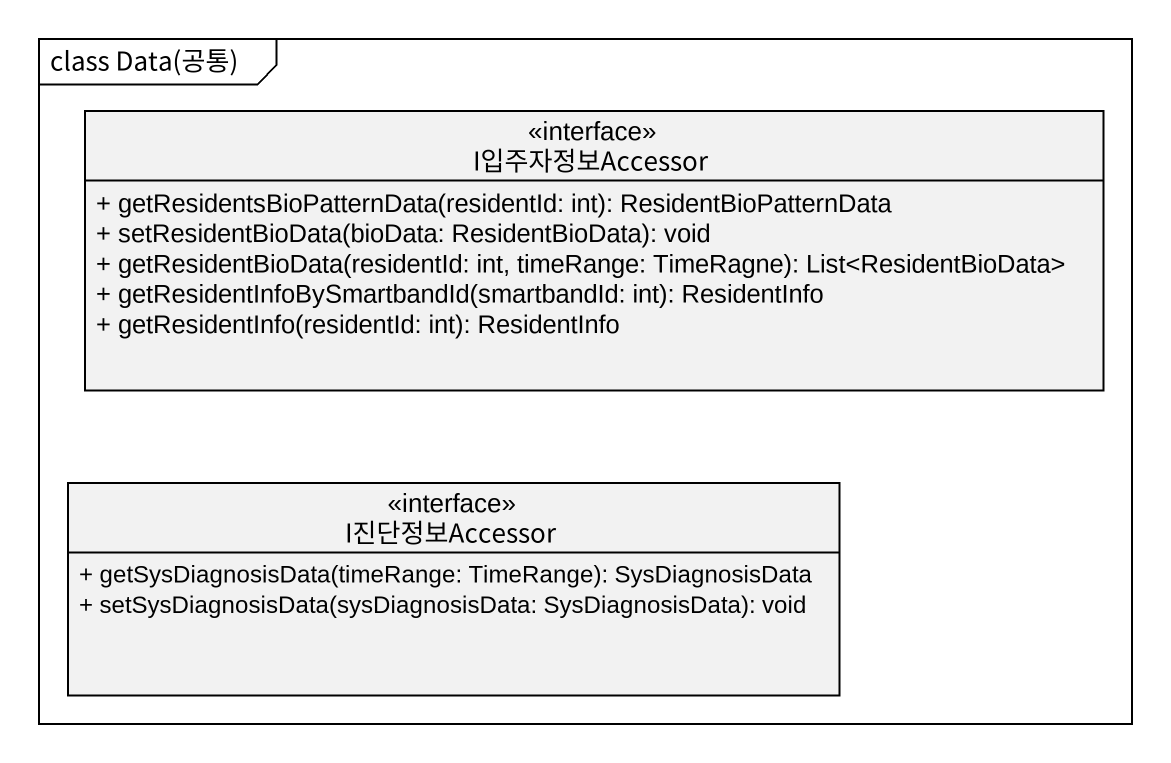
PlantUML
@startuml
mainframe class Data(공통)
hide circle
hide empty members
skinparam classAttributeIconSize 0
interface I입주자정보Accessor {
  + getResidentsBioPatternData(residentId: int): ResidentBioPatternData
  + setResidentBioData(bioData: ResidentBioData): void
  + getResidentBioData(residentId: int, timeRange: TimeRagne): List<ResidentBioData>
  + getResidentInfoBySmartbandId(smartbandId: int): ResidentInfo
  + getResidentInfo(residentId: int): ResidentInfo
}
interface I진단정보Accessor {
  + getSysDiagnosisData(timeRange: TimeRange): SysDiagnosisData
  + setSysDiagnosisData(sysDiagnosisData: SysDiagnosisData): void
}
@enduml
